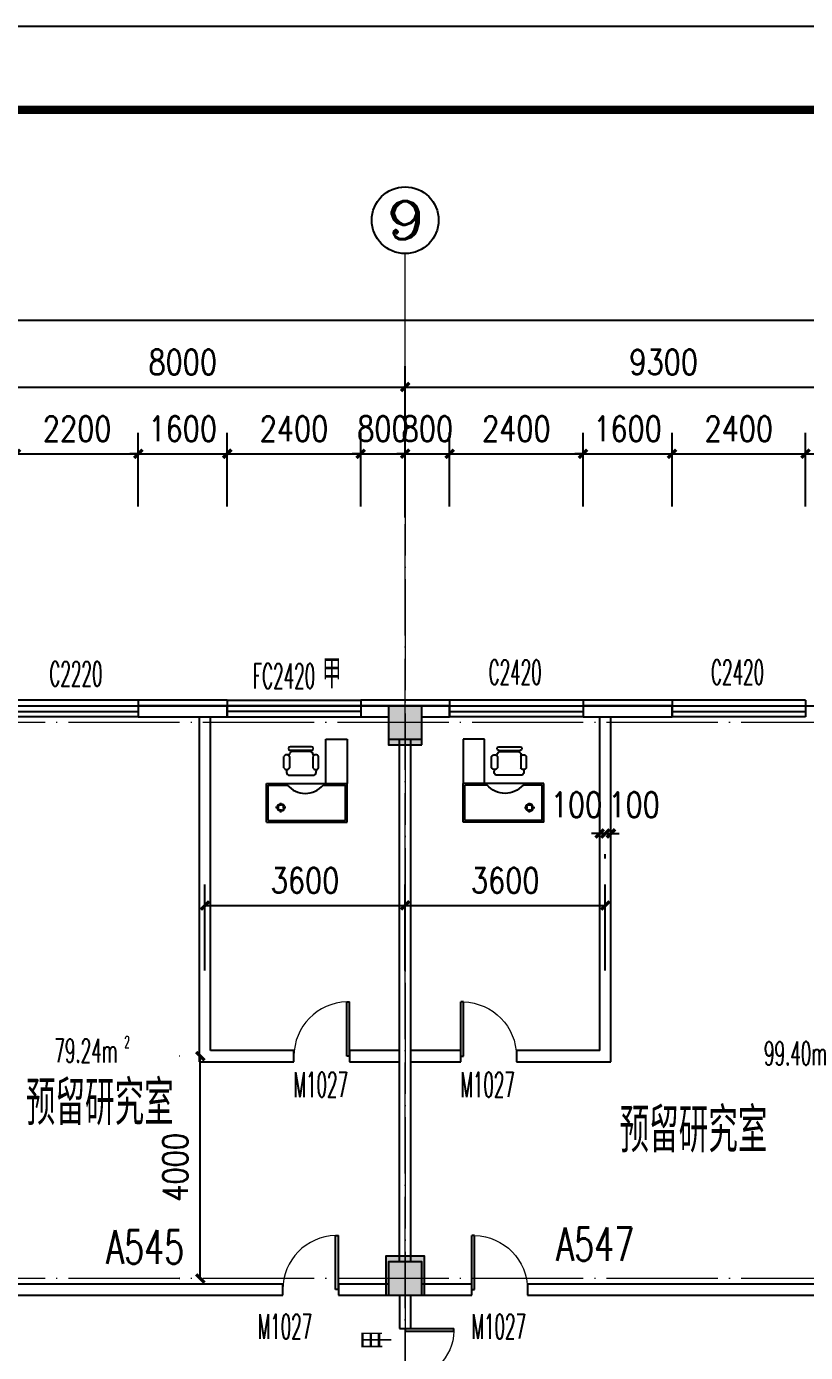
# Model space of a CAD drawing. Extents: x 1417642 to 3570900, y 124798 to 1191112.
# Drawn here: x 1494593 to 1508603, y 227103 to 250948 of the extents above; entities that cross this region are included whole.
import ezdxf
from ezdxf.enums import TextEntityAlignment as Align

# ---------------------------------------------------------------- set-up
doc = ezdxf.new("R2010")
doc.units = 0
doc.header["$LTSCALE"] = 1000
doc.header["$MEASUREMENT"] = 0
doc.linetypes.add('DOTE', pattern=[2.42, 2, -0.2, 0.02, -0.2])
doc.layers.get('0').update_dxf_attribs({"linetype": 'CONTINUOUS'})
doc.layers.get('Defpoints').update_dxf_attribs({"linetype": 'CONTINUOUS'})
for name, color, linetype in [('00家具', 144, 'CONTINUOUS'), ('AXIS', 3, 'CONTINUOUS'), ('AXIS_TEXT', 7, 'CONTINUOUS'), ('colu', 2, 'CONTINUOUS'), ('COLUMN', 9, 'CONTINUOUS'), ('DOTE', 1, 'DOTE'), ('FUR', 2, 'CONTINUOUS'), ('IFF-FURN', 6, 'CONTINUOUS'), ('PUB_DIM', 3, 'CONTINUOUS'), ('PUB_HATCH', 8, 'CONTINUOUS'), ('PUB_TEXT', 40, 'CONTINUOUS'), ('PUB_TITLE', 4, 'CONTINUOUS'), ('SPACE', 7, 'CONTINUOUS'), ('SURFACE', 6, 'CONTINUOUS'), ('tiaozheng', 20, 'CONTINUOUS'), ('WALL', 4, 'CONTINUOUS'), ('WALL-MOVE', 6, 'CONTINUOUS'), ('WINDOW', 2, 'CONTINUOUS'), ('WINDOW_TEXT', 7, 'CONTINUOUS'), ('填充', 252, 'CONTINUOUS'), ('柱填充', 8, 'CONTINUOUS'), ('防火分区', 10, 'CONTINUOUS')]:
    doc.layers.add(name, color=color, linetype=linetype)
doc.styles.add('_TCH_AXIS', font='COMPLEX', dxfattribs={"bigfont": 'GBCBIG'})
doc.styles.add('_TCH_SPACE', font='ROMANS', dxfattribs={"width": 0.7, "height": 5, "bigfont": 'Z'})
doc.styles.add('_TCH_WINDOW', font='ROMANS.shx', dxfattribs={"width": 0.7, "height": 400, "bigfont": 'Z.shx'})
doc.styles.add('DIM_FONT', font='SIMPLEX.shx', dxfattribs={"width": 0.8})
doc.styles.add('Z', font='ROMANS', dxfattribs={"width": 0.7, "bigfont": 'Z'})
doc.dimstyles.new('DIMN150', dxfattribs={"dimscale": 1.5, "dimtxt": 300, "dimasz": 100, "dimexe": 250, "dimexo": 300, "dimgap": 150, "dimtad": 1, "dimdec": 0, "dimzin": 0, "dimdsep": 46, "dimtxsty": 'DIM_FONT', "dimblk": 'ARCHTICK', "dimcen": 0.09, "dimdle": 1.5, "dimclrt": 7, "dimazin": 2, "dimtfac": 1, "dimtdec": 0, "dimtix": 1, "dimtmove": 2, "dimatfit": 3, "dimldrblk": 'ARCHTICK', "dimfxl": 1, "dimtolj": 1, "dimtzin": 0, "dimarcsym": 0})

# ---------------------------------------------------------------- blocks, each defined once
blk = doc.blocks.new('A$C76F941A3')
at = {"layer": '00家具', "color": 2, "linetype": 'ByBlock'}
for p, q in [((0, 1452), (0, 0)), ((0, 1452), (700, 1452)), ((700, 1452), (700, 0)), ((30, 1422), (30, 30)), ((30, 1422), (670, 1422)), ((670, 1422), (670, 1076)), ((846, 1057), (846, 595)), ((950, 1088), (918, 1093)), ((979, 1139), (1184, 1139)), ((1184, 1036), (979, 1036)), ((1197, 1046), (1217, 1043)), ((1275, 669), (1275, 984)), ((1292, 639), (1292, 1028)), ((1360, 639), (1360, 1028)), ((950, 565), (918, 559)), ((1184, 616), (979, 616)), ((979, 513), (1184, 513)), ((1197, 606), (1217, 610)), ((670, 433), (670, 30)), ((700, 383), (1495, 383)), ((1495, 383), (1495, 0)), ((0, 0), (700, 0)), ((30, 30), (670, 30)), ((1495, 0), (700, 0))]:
    blk.add_line(p, q, dxfattribs=at)
for centre, radius, start, end in [((941, 755), 421, 130.1118, 229.8882), ((905, 1028), 66.3, 78.4473, 153.8516), ((1011, 1088), 60.6, 121.8879, 238.1121), ((1152, 1088), 60.6, 301.8953, 58.1047), ((1206, 974), 69.4, 7.9219, 80.4409), ((1326, 1023), 34.7, 8.7722, 171.2278), ((905, 624), 66.3, 206.1484, 281.5527), ((1011, 565), 60.6, 121.8879, 238.1121), ((1152, 565), 60.6, 301.8953, 58.1047), ((1206, 678), 69.4, 279.5599, 352.0778), ((1326, 645), 34.7, 188.7714, 351.2286)]:
    blk.add_arc(centre, radius, start, end, dxfattribs=at)
at = {"layer": 'FUR', "color": 4}
for p, q in [((265, 1221), (265, 1288)), ((179, 1192), (236, 1192)), ((265, 1104), (265, 1163)), ((295, 1192), (353, 1192))]:
    blk.add_line(p, q, dxfattribs=at)
for radius in [66.6, 53.9]:
    blk.add_circle((265, 1192), radius, dxfattribs=at)
blk = doc.blocks.new('896')
at = {"layer": '柱填充'}
h = blk.add_hatch(color=256, dxfattribs=at)
h.paths.add_polyline_path([(1580873, 568265), (1580873, 568965), (1580273, 568965), (1580273, 568265)])
h.paths.add_polyline_path([(1572873, 568265), (1572873, 568965), (1572273, 568965), (1572273, 568265)])
h.paths.add_polyline_path([(1564873, 568265), (1564873, 568965), (1564273, 568965), (1564273, 568265)])
h.paths.add_polyline_path([(1556873, 568265), (1556873, 568965), (1556273, 568965), (1556273, 568265)])
h.paths.add_polyline_path([(1546873, 568265), (1546873, 568965), (1546273, 568965), (1546273, 568265)])
h.paths.add_polyline_path([(1536873, 568265), (1536873, 568965), (1536273, 568965), (1536273, 568265)])
h.paths.add_polyline_path([(1533273, 568265), (1533273, 568965), (1532673, 568965), (1532673, 568265)])
h.paths.add_polyline_path([(1523273, 568365), (1523273, 568965), (1522673, 568965), (1522673, 568365)])
h.paths.add_polyline_path([(1590123, 558965), (1589423, 558965), (1589423, 558365), (1590123, 558365)])
h.paths.add_polyline_path([(1580923, 558365), (1580923, 559065), (1580223, 559065), (1580223, 558365)])
h.paths.add_polyline_path([(1572923, 558365), (1572923, 559065), (1572223, 559065), (1572223, 558365)])
h.paths.add_polyline_path([(1564923, 558365), (1564923, 559065), (1564223, 559065), (1564223, 558365)])
h.paths.add_polyline_path([(1556923, 558365), (1556923, 559065), (1556223, 559065), (1556223, 558365)])
h.paths.add_polyline_path([(1546923, 558365), (1546923, 559065), (1546223, 559065), (1546223, 558365)])
h.paths.add_polyline_path([(1536873, 558365), (1536873, 558965), (1536273, 558965), (1536273, 558365)])
h.paths.add_polyline_path([(1533273, 558365), (1533273, 558965), (1532673, 558965), (1532673, 558365)])
h.paths.add_polyline_path([(1523372, 558965), (1522672, 558965), (1522672, 558365), (1523372, 558365)])
h.paths.add_polyline_path([(1590123, 554765), (1590123, 555365), (1589523, 555365), (1589523, 554765)])
h.paths.add_polyline_path([(1580873, 554765), (1580873, 555365), (1580273, 555365), (1580273, 554765)])
h.paths.add_polyline_path([(1572873, 554765), (1572873, 555365), (1572273, 555365), (1572273, 554765)])
h.paths.add_polyline_path([(1564873, 554765), (1564873, 555365), (1564273, 555365), (1564273, 554765)])
h.paths.add_polyline_path([(1556873, 554765), (1556873, 555365), (1556273, 555365), (1556273, 554765)])
h.paths.add_polyline_path([(1546873, 554765), (1546873, 555365), (1546273, 555365), (1546273, 554765)])
h.paths.add_polyline_path([(1536873, 554765), (1536873, 555365), (1536273, 555365), (1536273, 554765)])
h.paths.add_polyline_path([(1533273, 554765), (1533273, 555365), (1532673, 555365), (1532673, 554765)])
h.paths.add_polyline_path([(1523372, 555365), (1522672, 555365), (1522672, 554765), (1523372, 554765)])
h.paths.add_polyline_path([(1590123, 546765), (1590123, 547365), (1589523, 547365), (1589523, 546765)])
h.paths.add_polyline_path([(1580873, 546765), (1580873, 547365), (1580273, 547365), (1580273, 546765)])
h.paths.add_polyline_path([(1572873, 546765), (1572873, 547365), (1572273, 547365), (1572273, 546765)])
h.paths.add_polyline_path([(1564873, 546765), (1564873, 547365), (1564273, 547365), (1564273, 546765)])
h.paths.add_polyline_path([(1556873, 546765), (1556873, 547365), (1556273, 547365), (1556273, 546765)])
h.paths.add_polyline_path([(1546873, 546715), (1546873, 547415), (1546173, 547415), (1546173, 546715)])
h.paths.add_polyline_path([(1536973, 546715), (1536973, 547415), (1536273, 547415), (1536273, 546715)])
h.paths.add_polyline_path([(1533273, 546715), (1533273, 547415), (1532573, 547415), (1532573, 546715)])
h.paths.add_polyline_path([(1523372, 547365), (1522672, 547365), (1522672, 546765), (1523372, 546765)])
h.paths.add_polyline_path([(1546873, 539365), (1546173, 539365), (1546173, 538765), (1546873, 538765)])
h.paths.add_polyline_path([(1536973, 538715), (1536973, 539415), (1536273, 539415), (1536273, 538715)])
h.paths.add_polyline_path([(1533273, 538715), (1533273, 539415), (1532573, 539415), (1532573, 538715)])
h.paths.add_polyline_path([(1523372, 539365), (1522672, 539365), (1522672, 538765), (1523372, 538765)])
h.paths.add_polyline_path([(1546873, 531365), (1546173, 531365), (1546173, 530765), (1546873, 530765)])
h.paths.add_polyline_path([(1536973, 530715), (1536973, 531415), (1536273, 531415), (1536273, 530715)])
h.paths.add_polyline_path([(1533273, 530715), (1533273, 531415), (1532573, 531415), (1532573, 530715)])
h.paths.add_polyline_path([(1523372, 531365), (1522672, 531365), (1522672, 530765), (1523372, 530765)])
h.paths.add_polyline_path([(1546873, 523365), (1546173, 523365), (1546173, 522765), (1546873, 522765)])
h.paths.add_polyline_path([(1536973, 522715), (1536973, 523415), (1536273, 523415), (1536273, 522715)])
h.paths.add_polyline_path([(1533273, 522715), (1533273, 523415), (1532573, 523415), (1532573, 522715)])
h.paths.add_polyline_path([(1523372, 523365), (1522672, 523365), (1522672, 522765), (1523372, 522765)])
h.paths.add_polyline_path([(1546873, 515365), (1546173, 515365), (1546173, 514765), (1546873, 514765)])
h.paths.add_polyline_path([(1536973, 514715), (1536973, 515415), (1536273, 515415), (1536273, 514715)])
h.paths.add_polyline_path([(1533273, 514715), (1533273, 515415), (1532573, 515415), (1532573, 514715)])
h.paths.add_polyline_path([(1523372, 515365), (1522672, 515365), (1522672, 514765), (1523372, 514765)])
h.paths.add_polyline_path([(1546873, 507365), (1546173, 507365), (1546173, 506765), (1546873, 506765)])
h.paths.add_polyline_path([(1536973, 506715), (1536973, 507415), (1536273, 507415), (1536273, 506715)])
h.paths.add_polyline_path([(1533273, 506715), (1533273, 507415), (1532573, 507415), (1532573, 506715)])
h.paths.add_polyline_path([(1523372, 507365), (1522672, 507365), (1522672, 506765), (1523372, 506765)])
h.paths.add_polyline_path([(1546873, 499365), (1546173, 499365), (1546173, 498765), (1546873, 498765)])
h.paths.add_polyline_path([(1536973, 498715), (1536973, 499415), (1536273, 499415), (1536273, 498715)])
h.paths.add_polyline_path([(1533273, 498715), (1533273, 499415), (1532573, 499415), (1532573, 498715)])
h.paths.add_polyline_path([(1523372, 499365), (1522672, 499365), (1522672, 498765), (1523372, 498765)])
h.paths.add_polyline_path([(1546873, 490765), (1546873, 491365), (1546273, 491365), (1546273, 490765)])
h.paths.add_polyline_path([(1536873, 490765), (1536873, 491365), (1536273, 491365), (1536273, 490765)])
h.paths.add_polyline_path([(1533273, 490765), (1533273, 491365), (1532673, 491365), (1532673, 490765)])
h.paths.add_polyline_path([(1523273, 490765), (1523273, 491365), (1522673, 491365), (1522673, 490765)])
at = {"layer": 'colu'}
for points in [[(1580873, 568265), (1580873, 568965), (1580273, 568965), (1580273, 568265)], [(1580923, 558365), (1580923, 559065), (1580223, 559065), (1580223, 558365)]]:
    blk.add_lwpolyline(points, close=True, dxfattribs=at)
blk = doc.blocks.new('_ArchTick')
at = {"color": 0, "linetype": 'ByBlock', "const_width": 0.4}
blk.add_lwpolyline([(-0.5, -0.5), (0.5, 0.5)], dxfattribs=at)
blk = doc.blocks.new('*D183')
at = {"layer": 'Defpoints', "color": 0}
for p in [(1504903, 236437), (1505003, 236437), (1505003, 236437)]:
    blk.add_point(p, dxfattribs=at)
at = {"layer": 'PUB_DIM', "color": 0, "lineweight": -2}
for p, q in [((1504903, 236437), (1504753, 236437)), ((1504903, 236437), (1505003, 236437)), ((1505003, 236437), (1505153, 236437)), ((1504903, 235987), (1504903, 236062)), ((1505003, 235987), (1505003, 236062))]:
    blk.add_line(p, q, dxfattribs=at)
at = {"layer": 'PUB_DIM', "color": 0, "lineweight": -2, "xscale": 150, "yscale": 150, "zscale": 150}
blk.add_blockref('_ArchTick', (1504903, 236437), dxfattribs=at)
at = {"layer": 'PUB_DIM', "color": 0, "lineweight": -2, "xscale": 150, "yscale": 150, "zscale": 150, "rotation": 180}
blk.add_blockref('_ArchTick', (1505003, 236437), dxfattribs=at)
at = {"layer": 'PUB_DIM', "color": 7, "insert": (1504485, 236954), "char_height": 450, "attachment_point": 5, "style": 'DIM_FONT'}
blk.add_mtext('\\A1;100', dxfattribs=at)
blk = doc.blocks.new('*D184')
at = {"layer": 'Defpoints', "color": 0}
for p in [(1505003, 236437), (1505103, 236437), (1505103, 236437)]:
    blk.add_point(p, dxfattribs=at)
at = {"layer": 'PUB_DIM', "color": 0, "lineweight": -2}
for p, q in [((1505003, 236437), (1504853, 236437)), ((1505003, 236437), (1505103, 236437)), ((1505103, 236437), (1505253, 236437)), ((1505003, 235987), (1505003, 236062)), ((1505103, 235987), (1505103, 236062))]:
    blk.add_line(p, q, dxfattribs=at)
at = {"layer": 'PUB_DIM', "color": 0, "lineweight": -2, "xscale": 150, "yscale": 150, "zscale": 150}
blk.add_blockref('_ArchTick', (1505003, 236437), dxfattribs=at)
at = {"layer": 'PUB_DIM', "color": 0, "lineweight": -2, "xscale": 150, "yscale": 150, "zscale": 150, "rotation": 180}
blk.add_blockref('_ArchTick', (1505103, 236437), dxfattribs=at)
at = {"layer": 'PUB_DIM', "color": 7, "insert": (1505521, 236954), "char_height": 450, "attachment_point": 5, "style": 'DIM_FONT'}
blk.add_mtext('\\A1;100', dxfattribs=at)
blk = doc.blocks.new('*D298')
at = {"layer": 'AXIS', "color": 0, "lineweight": -2}
for p, q in [((1443803, 243101), (1443803, 246040)), ((1588603, 243101), (1588603, 246040)), ((1443801, 245665), (1588605, 245665))]:
    blk.add_line(p, q, dxfattribs=at)
at = {"layer": 'Defpoints', "color": 0}
for p in [(1588603, 245665), (1443803, 242651), (1588603, 242651)]:
    blk.add_point(p, dxfattribs=at)
at = {"layer": 'AXIS', "color": 0, "lineweight": -2, "xscale": 150, "yscale": 150, "zscale": 150, "rotation": 180}
blk.add_blockref('_ArchTick', (1443803, 245665), dxfattribs=at)
at = {"layer": 'AXIS', "color": 0, "lineweight": -2, "xscale": 150, "yscale": 150, "zscale": 150}
blk.add_blockref('_ArchTick', (1588603, 245665), dxfattribs=at)
at = {"layer": 'AXIS', "color": 7, "insert": (1516203, 246115), "char_height": 450, "attachment_point": 5, "style": 'DIM_FONT'}
blk.add_mtext('\\A1;144800', dxfattribs=at)
blk = doc.blocks.new('*D305')
at = {"layer": 'AXIS', "color": 0, "lineweight": -2}
for p, q in [((1493403, 242118), (1493403, 244840)), ((1501403, 242118), (1501403, 244840)), ((1493401, 244465), (1501405, 244465))]:
    blk.add_line(p, q, dxfattribs=at)
at = {"layer": 'Defpoints', "color": 0}
for p in [(1501403, 244465), (1493403, 241668), (1501403, 241668)]:
    blk.add_point(p, dxfattribs=at)
at = {"layer": 'AXIS', "color": 0, "lineweight": -2, "xscale": 150, "yscale": 150, "zscale": 150, "rotation": 180}
blk.add_blockref('_ArchTick', (1493403, 244465), dxfattribs=at)
at = {"layer": 'AXIS', "color": 0, "lineweight": -2, "xscale": 150, "yscale": 150, "zscale": 150}
blk.add_blockref('_ArchTick', (1501403, 244465), dxfattribs=at)
at = {"layer": 'AXIS', "color": 7, "insert": (1497403, 244915), "char_height": 450, "attachment_point": 5, "style": 'DIM_FONT'}
blk.add_mtext('\\A1;8000', dxfattribs=at)
blk = doc.blocks.new('*D306')
at = {"layer": 'AXIS', "color": 0, "lineweight": -2}
for p, q in [((1501403, 242118), (1501403, 244840)), ((1510703, 242118), (1510703, 244840)), ((1501401, 244465), (1510705, 244465))]:
    blk.add_line(p, q, dxfattribs=at)
at = {"layer": 'Defpoints', "color": 0}
for p in [(1510703, 244465), (1501403, 241668), (1510703, 241668)]:
    blk.add_point(p, dxfattribs=at)
at = {"layer": 'AXIS', "color": 0, "lineweight": -2, "xscale": 150, "yscale": 150, "zscale": 150, "rotation": 180}
blk.add_blockref('_ArchTick', (1501403, 244465), dxfattribs=at)
at = {"layer": 'AXIS', "color": 0, "lineweight": -2, "xscale": 150, "yscale": 150, "zscale": 150}
blk.add_blockref('_ArchTick', (1510703, 244465), dxfattribs=at)
at = {"layer": 'AXIS', "color": 7, "insert": (1506053, 244915), "char_height": 450, "attachment_point": 5, "style": 'DIM_FONT'}
blk.add_mtext('\\A1;9300', dxfattribs=at)
blk = doc.blocks.new('*D335')
at = {"layer": 'Defpoints', "color": 0}
for p in [(1501403, 235142), (1497803, 233523), (1501403, 233523)]:
    blk.add_point(p, dxfattribs=at)
at = {"layer": 'PUB_DIM', "color": 0, "lineweight": -2}
for p, q in [((1497803, 233973), (1497803, 235517)), ((1501403, 233973), (1501403, 235517)), ((1497801, 235142), (1501405, 235142))]:
    blk.add_line(p, q, dxfattribs=at)
at = {"layer": 'PUB_DIM', "color": 0, "lineweight": -2, "xscale": 150, "yscale": 150, "zscale": 150, "rotation": 180}
blk.add_blockref('_ArchTick', (1497803, 235142), dxfattribs=at)
at = {"layer": 'PUB_DIM', "color": 0, "lineweight": -2, "xscale": 150, "yscale": 150, "zscale": 150}
blk.add_blockref('_ArchTick', (1501403, 235142), dxfattribs=at)
at = {"layer": 'PUB_DIM', "color": 7, "insert": (1499603, 235592), "char_height": 450, "attachment_point": 5, "style": 'DIM_FONT'}
blk.add_mtext('\\A1;3600', dxfattribs=at)
blk = doc.blocks.new('*D336')
at = {"layer": 'Defpoints', "color": 0}
for p in [(1505003, 235142), (1501403, 233523), (1505003, 233523)]:
    blk.add_point(p, dxfattribs=at)
at = {"layer": 'PUB_DIM', "color": 0, "lineweight": -2}
for p, q in [((1501403, 233973), (1501403, 235517)), ((1505003, 233973), (1505003, 235517)), ((1501401, 235142), (1505005, 235142))]:
    blk.add_line(p, q, dxfattribs=at)
at = {"layer": 'PUB_DIM', "color": 0, "lineweight": -2, "xscale": 150, "yscale": 150, "zscale": 150, "rotation": 180}
blk.add_blockref('_ArchTick', (1501403, 235142), dxfattribs=at)
at = {"layer": 'PUB_DIM', "color": 0, "lineweight": -2, "xscale": 150, "yscale": 150, "zscale": 150}
blk.add_blockref('_ArchTick', (1505003, 235142), dxfattribs=at)
at = {"layer": 'PUB_DIM', "color": 7, "insert": (1503203, 235592), "char_height": 450, "attachment_point": 5, "style": 'DIM_FONT'}
blk.add_mtext('\\A1;3600', dxfattribs=at)
blk = doc.blocks.new('*D386')
at = {"layer": 'Defpoints', "color": 0}
for p in [(1497719, 232433), (1497803, 232433), (1497803, 228433)]:
    blk.add_point(p, dxfattribs=at)
at = {"layer": 'PUB_DIM', "color": 0, "lineweight": -2}
for p, q in [((1497353, 232433), (1497344, 232433)), ((1497719, 228430), (1497719, 232435)), ((1497353, 228433), (1497344, 228433))]:
    blk.add_line(p, q, dxfattribs=at)
at = {"layer": 'PUB_DIM', "color": 0, "lineweight": -2, "xscale": 150, "yscale": 150, "zscale": 150}
for p, rotation in [((1497719, 232433), 90), ((1497719, 228433), 270)]:
    blk.add_blockref('_ArchTick', p, dxfattribs=dict(at, rotation=rotation))
at = {"layer": 'PUB_DIM', "color": 7, "insert": (1497269, 230433), "char_height": 450, "attachment_point": 5, "rotation": 90, "style": 'DIM_FONT'}
blk.add_mtext('\\A1;4000', dxfattribs=at)
blk = doc.blocks.new('*D679')
at = {"layer": 'Defpoints', "color": 0}
for p in [(1496603, 243265), (1494403, 241864), (1496603, 241864)]:
    blk.add_point(p, dxfattribs=at)
at = {"layer": 'PUB_DIM', "color": 0, "lineweight": -2}
for p, q in [((1494403, 242314), (1494403, 243640)), ((1496603, 242314), (1496603, 243640)), ((1494401, 243265), (1496605, 243265))]:
    blk.add_line(p, q, dxfattribs=at)
at = {"layer": 'PUB_DIM', "color": 0, "lineweight": -2, "xscale": 150, "yscale": 150, "zscale": 150, "rotation": 180}
blk.add_blockref('_ArchTick', (1494403, 243265), dxfattribs=at)
at = {"layer": 'PUB_DIM', "color": 0, "lineweight": -2, "xscale": 150, "yscale": 150, "zscale": 150}
blk.add_blockref('_ArchTick', (1496603, 243265), dxfattribs=at)
at = {"layer": 'PUB_DIM', "color": 7, "insert": (1495503, 243715), "char_height": 450, "attachment_point": 5, "style": 'DIM_FONT'}
blk.add_mtext('\\A1;2200', dxfattribs=at)
blk = doc.blocks.new('*D680')
at = {"layer": 'Defpoints', "color": 0}
for p in [(1498203, 243265), (1496603, 241864), (1498203, 241864)]:
    blk.add_point(p, dxfattribs=at)
at = {"layer": 'PUB_DIM', "color": 0, "lineweight": -2}
for p, q in [((1496603, 242314), (1496603, 243640)), ((1498203, 242314), (1498203, 243640)), ((1496603, 243265), (1496453, 243265)), ((1496603, 243265), (1498203, 243265)), ((1498203, 243265), (1498353, 243265))]:
    blk.add_line(p, q, dxfattribs=at)
at = {"layer": 'PUB_DIM', "color": 0, "lineweight": -2, "xscale": 150, "yscale": 150, "zscale": 150}
blk.add_blockref('_ArchTick', (1496603, 243265), dxfattribs=at)
at = {"layer": 'PUB_DIM', "color": 0, "lineweight": -2, "xscale": 150, "yscale": 150, "zscale": 150, "rotation": 180}
blk.add_blockref('_ArchTick', (1498203, 243265), dxfattribs=at)
at = {"layer": 'PUB_DIM', "color": 7, "insert": (1497403, 243715), "char_height": 450, "attachment_point": 5, "style": 'DIM_FONT'}
blk.add_mtext('\\A1;1600', dxfattribs=at)
blk = doc.blocks.new('*D681')
at = {"layer": 'Defpoints', "color": 0}
for p in [(1500603, 243265), (1498203, 241864), (1500603, 241864)]:
    blk.add_point(p, dxfattribs=at)
at = {"layer": 'PUB_DIM', "color": 0, "lineweight": -2}
for p, q in [((1498203, 242314), (1498203, 243640)), ((1500603, 242314), (1500603, 243640)), ((1498201, 243265), (1500605, 243265))]:
    blk.add_line(p, q, dxfattribs=at)
at = {"layer": 'PUB_DIM', "color": 0, "lineweight": -2, "xscale": 150, "yscale": 150, "zscale": 150, "rotation": 180}
blk.add_blockref('_ArchTick', (1498203, 243265), dxfattribs=at)
at = {"layer": 'PUB_DIM', "color": 0, "lineweight": -2, "xscale": 150, "yscale": 150, "zscale": 150}
blk.add_blockref('_ArchTick', (1500603, 243265), dxfattribs=at)
at = {"layer": 'PUB_DIM', "color": 7, "insert": (1499403, 243715), "char_height": 450, "attachment_point": 5, "style": 'DIM_FONT'}
blk.add_mtext('\\A1;2400', dxfattribs=at)
blk = doc.blocks.new('*D682')
at = {"layer": 'Defpoints', "color": 0}
for p in [(1501403, 243265), (1500603, 241864), (1501403, 241864)]:
    blk.add_point(p, dxfattribs=at)
at = {"layer": 'PUB_DIM', "color": 0, "lineweight": -2}
for p, q in [((1500603, 242314), (1500603, 243640)), ((1501403, 242314), (1501403, 243640)), ((1500603, 243265), (1500453, 243265)), ((1500603, 243265), (1501403, 243265)), ((1501403, 243265), (1501553, 243265))]:
    blk.add_line(p, q, dxfattribs=at)
at = {"layer": 'PUB_DIM', "color": 0, "lineweight": -2, "xscale": 150, "yscale": 150, "zscale": 150}
blk.add_blockref('_ArchTick', (1500603, 243265), dxfattribs=at)
at = {"layer": 'PUB_DIM', "color": 0, "lineweight": -2, "xscale": 150, "yscale": 150, "zscale": 150, "rotation": 180}
blk.add_blockref('_ArchTick', (1501403, 243265), dxfattribs=at)
at = {"layer": 'PUB_DIM', "color": 7, "insert": (1501003, 243715), "char_height": 450, "attachment_point": 5, "style": 'DIM_FONT'}
blk.add_mtext('\\A1;800', dxfattribs=at)
blk = doc.blocks.new('*D683')
at = {"layer": 'Defpoints', "color": 0}
for p in [(1502203, 243265), (1501403, 241864), (1502203, 241864)]:
    blk.add_point(p, dxfattribs=at)
at = {"layer": 'PUB_DIM', "color": 0, "lineweight": -2}
for p, q in [((1501403, 242314), (1501403, 243640)), ((1502203, 242314), (1502203, 243640)), ((1501403, 243265), (1501253, 243265)), ((1501403, 243265), (1502203, 243265)), ((1502203, 243265), (1502353, 243265))]:
    blk.add_line(p, q, dxfattribs=at)
at = {"layer": 'PUB_DIM', "color": 0, "lineweight": -2, "xscale": 150, "yscale": 150, "zscale": 150}
blk.add_blockref('_ArchTick', (1501403, 243265), dxfattribs=at)
at = {"layer": 'PUB_DIM', "color": 0, "lineweight": -2, "xscale": 150, "yscale": 150, "zscale": 150, "rotation": 180}
blk.add_blockref('_ArchTick', (1502203, 243265), dxfattribs=at)
at = {"layer": 'PUB_DIM', "color": 7, "insert": (1501803, 243715), "char_height": 450, "attachment_point": 5, "style": 'DIM_FONT'}
blk.add_mtext('\\A1;800', dxfattribs=at)
blk = doc.blocks.new('*D684')
at = {"layer": 'Defpoints', "color": 0}
for p in [(1504603, 243265), (1502203, 241864), (1504603, 241864)]:
    blk.add_point(p, dxfattribs=at)
at = {"layer": 'PUB_DIM', "color": 0, "lineweight": -2}
for p, q in [((1502203, 242314), (1502203, 243640)), ((1504603, 242314), (1504603, 243640)), ((1502201, 243265), (1504605, 243265))]:
    blk.add_line(p, q, dxfattribs=at)
at = {"layer": 'PUB_DIM', "color": 0, "lineweight": -2, "xscale": 150, "yscale": 150, "zscale": 150, "rotation": 180}
blk.add_blockref('_ArchTick', (1502203, 243265), dxfattribs=at)
at = {"layer": 'PUB_DIM', "color": 0, "lineweight": -2, "xscale": 150, "yscale": 150, "zscale": 150}
blk.add_blockref('_ArchTick', (1504603, 243265), dxfattribs=at)
at = {"layer": 'PUB_DIM', "color": 7, "insert": (1503403, 243715), "char_height": 450, "attachment_point": 5, "style": 'DIM_FONT'}
blk.add_mtext('\\A1;2400', dxfattribs=at)
blk = doc.blocks.new('*D685')
at = {"layer": 'Defpoints', "color": 0}
for p in [(1506203, 243265), (1504603, 241864), (1506203, 241864)]:
    blk.add_point(p, dxfattribs=at)
at = {"layer": 'PUB_DIM', "color": 0, "lineweight": -2}
for p, q in [((1504603, 242314), (1504603, 243640)), ((1506203, 242314), (1506203, 243640)), ((1504603, 243265), (1504453, 243265)), ((1504603, 243265), (1506203, 243265)), ((1506203, 243265), (1506353, 243265))]:
    blk.add_line(p, q, dxfattribs=at)
at = {"layer": 'PUB_DIM', "color": 0, "lineweight": -2, "xscale": 150, "yscale": 150, "zscale": 150}
blk.add_blockref('_ArchTick', (1504603, 243265), dxfattribs=at)
at = {"layer": 'PUB_DIM', "color": 0, "lineweight": -2, "xscale": 150, "yscale": 150, "zscale": 150, "rotation": 180}
blk.add_blockref('_ArchTick', (1506203, 243265), dxfattribs=at)
at = {"layer": 'PUB_DIM', "color": 7, "insert": (1505403, 243715), "char_height": 450, "attachment_point": 5, "style": 'DIM_FONT'}
blk.add_mtext('\\A1;1600', dxfattribs=at)
blk = doc.blocks.new('*D686')
at = {"layer": 'Defpoints', "color": 0}
for p in [(1508603, 243265), (1506203, 241864), (1508603, 241864)]:
    blk.add_point(p, dxfattribs=at)
at = {"layer": 'PUB_DIM', "color": 0, "lineweight": -2}
for p, q in [((1506203, 242314), (1506203, 243640)), ((1508603, 242314), (1508603, 243640)), ((1506201, 243265), (1508605, 243265))]:
    blk.add_line(p, q, dxfattribs=at)
at = {"layer": 'PUB_DIM', "color": 0, "lineweight": -2, "xscale": 150, "yscale": 150, "zscale": 150, "rotation": 180}
blk.add_blockref('_ArchTick', (1506203, 243265), dxfattribs=at)
at = {"layer": 'PUB_DIM', "color": 0, "lineweight": -2, "xscale": 150, "yscale": 150, "zscale": 150}
blk.add_blockref('_ArchTick', (1508603, 243265), dxfattribs=at)
at = {"layer": 'PUB_DIM', "color": 7, "insert": (1507403, 243715), "char_height": 450, "attachment_point": 5, "style": 'DIM_FONT'}
blk.add_mtext('\\A1;2400', dxfattribs=at)
blk = doc.blocks.new('*D687')
at = {"layer": 'Defpoints', "color": 0}
for p in [(1510703, 243265), (1508603, 241864), (1510703, 241864)]:
    blk.add_point(p, dxfattribs=at)
at = {"layer": 'PUB_DIM', "color": 0, "lineweight": -2}
for p, q in [((1508603, 242314), (1508603, 243640)), ((1510703, 242314), (1510703, 243640)), ((1508601, 243265), (1510705, 243265))]:
    blk.add_line(p, q, dxfattribs=at)
at = {"layer": 'PUB_DIM', "color": 0, "lineweight": -2, "xscale": 150, "yscale": 150, "zscale": 150, "rotation": 180}
blk.add_blockref('_ArchTick', (1508603, 243265), dxfattribs=at)
at = {"layer": 'PUB_DIM', "color": 0, "lineweight": -2, "xscale": 150, "yscale": 150, "zscale": 150}
blk.add_blockref('_ArchTick', (1510703, 243265), dxfattribs=at)
at = {"layer": 'PUB_DIM', "color": 7, "insert": (1509653, 243715), "char_height": 450, "attachment_point": 5, "style": 'DIM_FONT'}
blk.add_mtext('\\A1;2100', dxfattribs=at)
blk = doc.blocks.new('_FZH')
blk.add_lwpolyline([(-0.5, -0.5), (0.5, -0.5), (0.5, 0.5), (-0.5, 0.5)], close=True)
at = {"layer": 'PUB_HATCH'}
blk.add_solid([(-0.5, -0.5), (0.5, -0.5), (-0.5, 0.5), (0.5, 0.5)], dxfattribs=at)
blk = doc.blocks.new('$TCHSYS$WIN2D')
for p, q in [((-0.5, 0.5), (0.5, 0.5)), ((-0.5, 0.5), (-0.5, -0.5)), ((0.5, 0.5), (0.5, -0.5)), ((0.5, 0.1667), (-0.5, 0.1667)), ((0.5, -0.1667), (-0.5, -0.1667)), ((-0.5, -0.5), (0.5, -0.5))]:
    blk.add_line(p, q)
blk = doc.blocks.new('$DorLib2D$00000001')
for p, q in [((0.45, 0.975), (0.5, 0.975)), ((0.45, 0), (0.45, 0.975)), ((0.5, 0), (0.5, 0.975)), ((0.5, 0), (0.45, 0))]:
    blk.add_line(p, q)
at = {"lineweight": 13}
blk.add_arc((0.475, 0), 0.975, 91.4693, 180, dxfattribs=at)
blk = doc.blocks.new('$DorLib2D$00000002')
for p, q in [((-0.5, 0), (-0.5, 0.4875)), ((-0.475, 0.4875), (-0.5, 0.4875)), ((-0.475, 0), (-0.475, 0.4875)), ((0.475, 0), (0.475, 0.4875)), ((0.475, 0.4875), (0.5, 0.4875)), ((0.5, 0), (0.5, 0.4875)), ((-0.5, 0), (-0.475, 0)), ((0.5, 0), (0.475, 0))]:
    blk.add_line(p, q)
at = {"lineweight": 13}
for centre, start, end in [((-0.4875, 0), 0, 88.53072), ((0.4875, 0), 91.46928, 180)]:
    blk.add_arc(centre, 0.4875, start, end, dxfattribs=at)

msp = doc.modelspace()

# ---------------------------------------------------------------- linework, layer by layer
at = {"layer": 'AXIS', "lineweight": 0}
msp.add_line((1501403.1, 244249), (1501403.1, 246865.4), dxfattribs=at)
at = {"layer": 'AXIS'}
msp.add_circle((1501403.1, 247465.4), 600, dxfattribs=at)
at = {"layer": 'DOTE', "lineweight": 0}
msp.add_line((1501403.1, 131099.3), (1501403.1, 242558.6), dxfattribs=at)
for points in [[(1501403.1, 243432.7), (1501403.1, 216732.7)], [(1596566.6, 238432.7), (1432076.7, 238432.7)], [(1596566.6, 228432.7), (1432076.7, 228432.7)]]:
    msp.add_lwpolyline(points, dxfattribs=at)
at = {"layer": 'PUB_TITLE'}
msp.add_lwpolyline([(1417642.3, 124798.4), (1618342.3, 124798.4), (1618342.3, 250948.4), (1417642.3, 250948.4)], close=True, dxfattribs=at)
at = {"layer": 'PUB_TITLE', "const_width": 150}
msp.add_lwpolyline([(1421392.3, 126298.4), (1616842.3, 126298.4), (1616842.3, 249448.4), (1421392.3, 249448.4)], close=True, dxfattribs=at)
at = {"layer": 'SURFACE'}
for p, q in [((1496603.1, 238832.7), (1496603.1, 238732.7)), ((1497803.1, 238832.7), (1496603.1, 238832.7)), ((1498203.1, 238832.7), (1497803.1, 238832.7)), ((1498203.1, 238832.7), (1498203.1, 238732.7)), ((1500603.1, 238832.7), (1500603.1, 238732.7)), ((1501403.1, 238832.7), (1500603.1, 238832.7)), ((1502203.1, 238832.7), (1501403.1, 238832.7)), ((1502203.1, 238832.7), (1502203.1, 238732.7)), ((1504603.1, 238832.7), (1504603.1, 238732.7)), ((1505003.1, 238832.7), (1504603.1, 238832.7)), ((1506203.1, 238832.7), (1505003.1, 238832.7)), ((1506203.1, 238832.7), (1506203.1, 238732.7))]:
    msp.add_line(p, q, dxfattribs=at)
at = {"layer": 'WALL'}
for p, q in [((1497803.1, 238732.7), (1496603.1, 238732.7)), ((1496603.1, 238732.7), (1496603.1, 238532.7)), ((1498203.1, 238732.7), (1497803.1, 238732.7)), ((1498203.1, 238532.7), (1498203.1, 238732.7)), ((1501103.1, 238732.7), (1500603.1, 238732.7)), ((1500603.1, 238732.7), (1500603.1, 238532.7)), ((1502203.1, 238732.7), (1501703.1, 238732.7)), ((1502203.1, 238532.7), (1502203.1, 238732.7)), ((1505003.1, 238732.7), (1504603.1, 238732.7)), ((1504603.1, 238732.7), (1504603.1, 238532.7)), ((1506203.1, 238732.7), (1505003.1, 238732.7)), ((1506203.1, 238532.7), (1506203.1, 238732.7)), ((1496603.1, 238532.7), (1497803.1, 238532.7)), ((1497803.1, 238532.7), (1498203.1, 238532.7)), ((1500603.1, 238532.7), (1501103.1, 238532.7)), ((1501703.1, 238532.7), (1502203.1, 238532.7)), ((1504603.1, 238532.7), (1505003.1, 238532.7)), ((1505003.1, 238532.7), (1506203.1, 238532.7)), ((1501303.1, 232432.7), (1501303.1, 238132.7)), ((1501503.1, 232432.7), (1501503.1, 238132.7)), ((1501303.1, 228732.7), (1501303.1, 232432.7)), ((1501503.1, 228732.7), (1501503.1, 232432.7)), ((1499203.1, 228332.7), (1493703.1, 228332.7)), ((1499203.1, 228132.7), (1499203.1, 228332.7)), ((1501103.1, 228332.7), (1500203.1, 228332.7)), ((1500203.1, 228332.7), (1500203.1, 228132.7)), ((1502603.1, 228332.7), (1501703.1, 228332.7)), ((1502603.1, 228132.7), (1502603.1, 228332.7)), ((1511303.1, 228332.7), (1503603.1, 228332.7)), ((1503603.1, 228332.7), (1503603.1, 228132.7)), ((1493703.1, 228132.7), (1499203.1, 228132.7)), ((1500203.1, 228132.7), (1501103.1, 228132.7)), ((1501303.1, 228132.7), (1501303.1, 227532.7)), ((1501503.1, 227532.7), (1501503.1, 228132.7)), ((1501703.1, 228132.7), (1502603.1, 228132.7)), ((1503603.1, 228132.7), (1511403.1, 228132.7)), ((1501303.1, 227532.7), (1501503.1, 227532.7))]:
    msp.add_line(p, q, dxfattribs=at)
at = {"layer": 'WALL-MOVE'}
for p, q in [((1497703.1, 232332.7), (1497703.1, 238532.7)), ((1497903.1, 232532.7), (1497903.1, 238532.7)), ((1504903.1, 232532.7), (1504903.1, 238532.7)), ((1505103.1, 232332.7), (1505103.1, 238532.7)), ((1499403.1, 232532.7), (1497903.1, 232532.7)), ((1499403.1, 232332.7), (1499403.1, 232532.7)), ((1501303.1, 232532.7), (1500403.1, 232532.7)), ((1500403.1, 232532.7), (1500403.1, 232332.7)), ((1502403.1, 232532.7), (1501503.1, 232532.7)), ((1502403.1, 232332.7), (1502403.1, 232532.7)), ((1504903.1, 232532.7), (1503403.1, 232532.7)), ((1503403.1, 232532.7), (1503403.1, 232332.7)), ((1497703.1, 232332.7), (1499403.1, 232332.7)), ((1500403.1, 232332.7), (1501303.1, 232332.7)), ((1501503.1, 232332.7), (1502403.1, 232332.7)), ((1503403.1, 232332.7), (1505103.1, 232332.7))]:
    msp.add_line(p, q, dxfattribs=at)
at = {"layer": '防火分区', "color": 1}
msp.add_lwpolyline([(1493403.1, 238732.7), (1565103.1, 238732.7), (1565103.1, 236932.7), (1578303.1, 236932.7), (1578303.1, 238732.7), (1588903.1, 238732.7), (1588903.1, 237732.7), (1590503.1, 237732.7)], dxfattribs=at)

# ---------------------------------------------------------------- block references
at = {"layer": 'COLUMN', "lineweight": 0, "xscale": 600, "yscale": 600, "zscale": 600}
for p in [(1501403.1, 238432.7), (1501403.1, 228432.7)]:
    msp.add_blockref('_FZH', p, dxfattribs=at)
at = {"layer": 'IFF-FURN', "rotation": 89.99999999999999}
msp.add_blockref('A$C76F941A3', (1500360.5, 236637.3), dxfattribs=at)
at = {"layer": 'IFF-FURN', "xscale": -1, "rotation": 270}
msp.add_blockref('A$C76F941A3', (1502445.7, 236637.3), dxfattribs=at)
at = {"layer": 'tiaozheng'}
msp.add_blockref('896', (-79169.7, -330232.4), dxfattribs=at)
at = {"layer": 'WINDOW', "color": 2}
ref = msp.add_blockref('$TCHSYS$WIN2D', (1495503.1, 238682.7), dxfattribs=dict(at, xscale=2200, yscale=-300, zscale=2200, rotation=180))
ref.add_attrib('A', 'C2220', (1495004.3, 239083.5), dxfattribs={"layer": 'WINDOW_TEXT', "color": 2, "height": 446.25, "style": '_TCH_WINDOW', "width": 0.494118})
ref = msp.add_blockref('$TCHSYS$WIN2D', (1503403.1, 238682.7), dxfattribs=dict(at, xscale=2400, yscale=-300, zscale=2400, rotation=180))
ref.add_attrib('A', 'C2420', (1502904.3, 239113.1), dxfattribs={"layer": 'WINDOW_TEXT', "color": 2, "height": 446.25, "style": '_TCH_WINDOW', "width": 0.494118})
ref = msp.add_blockref('$TCHSYS$WIN2D', (1507403.1, 238682.7), dxfattribs=dict(at, xscale=2400, yscale=-300, zscale=2400, rotation=180))
ref.add_attrib('A', 'C2420', (1506904.3, 239113.1), dxfattribs={"layer": 'WINDOW_TEXT', "color": 2, "height": 446.25, "style": '_TCH_WINDOW', "width": 0.494118})
at = {"layer": 'WINDOW', "color": 2, "xscale": -2400, "yscale": -300, "zscale": -2400, "rotation": 180}
msp.add_blockref('$TCHSYS$WIN2D', (1499403.1, 238682.7), dxfattribs=at)
at = {"layer": 'WINDOW', "lineweight": 0}
ref = msp.add_blockref('$DorLib2D$00000001', (1499903.1, 232432.7), dxfattribs=dict(at, xscale=1000, yscale=1000, zscale=1000))
ref.add_attrib('A', 'M1027', (1499393.8, 231697.1), dxfattribs={"layer": 'WINDOW_TEXT', "lineweight": 0, "height": 446.25, "style": '_TCH_WINDOW', "width": 0.494118})
ref = msp.add_blockref('$DorLib2D$00000001', (1502903.1, 232432.7), dxfattribs=dict(at, xscale=1000, yscale=-1000, zscale=1000, rotation=180))
ref.add_attrib('A', 'M1027', (1502393.8, 231697.1), dxfattribs={"layer": 'WINDOW_TEXT', "lineweight": 0, "height": 446.25, "style": '_TCH_WINDOW', "width": 0.494118})
ref = msp.add_blockref('$DorLib2D$00000001', (1499703.1, 228232.7), dxfattribs=dict(at, xscale=-1000, yscale=-1000, zscale=-1000, rotation=180))
ref.add_attrib('A', 'M1027', (1498748.8, 227345.6), dxfattribs={"layer": 'WINDOW_TEXT', "lineweight": 0, "height": 446.25, "style": '_TCH_WINDOW', "width": 0.494118})
ref = msp.add_blockref('$DorLib2D$00000001', (1503103.1, 228232.7), dxfattribs=dict(at, xscale=1000, yscale=-1000, zscale=1000, rotation=179.9999999999693))
ref.add_attrib('A', 'M1027', (1502593.8, 227345.6), dxfattribs={"layer": 'WINDOW_TEXT', "lineweight": 0, "height": 446.25, "rotation": 360, "style": '_TCH_WINDOW', "width": 0.494118})
at = {"layer": 'WINDOW', "lineweight": 0, "xscale": 1800, "yscale": -1800, "zscale": 1800, "rotation": 90}
msp.add_blockref('$DorLib2D$00000002', (1501403.1, 226632.7), dxfattribs=at)

# ---------------------------------------------------------------- texts
at = {"layer": 'AXIS_TEXT', "style": '_TCH_AXIS', "width": 1.5}
msp.add_text('9', height=678.8, dxfattribs=at).set_placement((1501063.7, 247126), (1501742.5, 247126), align=Align.FIT)
at = {"layer": 'PUB_TEXT', "color": 1, "lineweight": 60, "style": 'Z', "width": 0.7}
for s, p in [('A545', (1496027, 228699.9)), ('A547', (1504121.1, 228753))]:
    msp.add_text(s, height=600, dxfattribs=at).set_placement(p)
at = {"layer": 'SPACE', "style": '_TCH_SPACE', "width": 0.525}
for s, height, p in [('79.24m', 420, (1495094.6, 232320.9)), ('2', 210, (1496354.6, 232583.4)), ('99.40m', 420, (1507857.4, 232272.7))]:
    msp.add_text(s, height=height, dxfattribs=at).set_placement(p)
at = {"layer": 'WINDOW_TEXT', "color": 2, "style": '_TCH_WINDOW'}
for s, height, width, p in [('FC2420', 446.25, 0.494118, (1498659.7, 239044.3)), ('甲', 525, 0.7, (1499909.2, 239044.3))]:
    msp.add_text(s, height=height, dxfattribs=dict(at, width=width)).set_placement(p)
at = {"layer": 'WINDOW_TEXT', "style": '_TCH_WINDOW', "width": 0.7}
msp.add_text('甲', height=525, rotation=90, dxfattribs=at).set_placement((1501153.1, 227154.6))
at = {"layer": '填充', "char_height": 600, "width": 2747.49, "attachment_point": 2, "style": '_TCH_WINDOW'}
for insert in [(1495911.1, 231990.8), (1506588.9, 231499.7)]:
    msp.add_mtext('{\\H1.333x;\\C3;预留研究室}', dxfattribs=dict(at, insert=insert))

# ---------------------------------------------------------------- dimensions: what is measured, and where the dimension line sits
at = {"layer": 'AXIS'}
for p1, p2, distance, picture, middle in [((1443803.1, 242651.5), (1588603.1, 242651.5), 3013.9, '*D298', (1516203.1, 246115.4)), ((1493403.1, 241667.6), (1501403.1, 241667.6), 2797.8, '*D305', (1497403.1, 244915.4)), ((1501403.1, 241667.6), (1510703.1, 241667.6), 2797.8, '*D306', (1506053.1, 244915.4))]:
    dim = msp.add_aligned_dim(p1=p1, p2=p2, distance=distance, dimstyle='DIMN150', dxfattribs=at)
    dim.commit()
    dim.dimension.update_dxf_attribs({"geometry": picture, "text_midpoint": middle})
at = {"layer": 'PUB_DIM'}
for p1, p2, distance, picture, middle in [((1494403.1, 241864), (1496603.1, 241864), 1401.5, '*D679', (1495503.1, 243715.4)), ((1496603.1, 241864), (1498203.1, 241864), 1401.5, '*D680', (1497403.1, 243715.4)), ((1498203.1, 241864), (1500603.1, 241864), 1401.5, '*D681', (1499403.1, 243715.4)), ((1500603.1, 241864), (1501403.1, 241864), 1401.5, '*D682', (1501003.1, 243715.4)), ((1501403.1, 241864), (1502203.1, 241864), 1401.5, '*D683', (1501803.1, 243715.4)), ((1502203.1, 241864), (1504603.1, 241864), 1401.5, '*D684', (1503403.1, 243715.4)), ((1504603.1, 241864), (1506203.1, 241864), 1401.5, '*D685', (1505403.1, 243715.4)), ((1506203.1, 241864), (1508603.1, 241864), 1401.5, '*D686', (1507403.1, 243715.4)), ((1508603.1, 241864), (1510703.1, 241864), 1401.5, '*D687', (1509653.1, 243715.4)), ((1497803.1, 233522.8), (1501403.1, 233522.8), 1619.3, '*D335', (1499603.1, 235592.1)), ((1501403.1, 233522.8), (1505003.1, 233522.8), 1619.3, '*D336', (1503203.1, 235592.1)), ((1497803.1, 228432.7), (1497803.1, 232432.7), 83.9, '*D386', (1497269.2, 230432.7))]:
    dim = msp.add_aligned_dim(p1=p1, p2=p2, distance=distance, dimstyle='DIMN150', dxfattribs=at)
    dim.commit()
    dim.dimension.update_dxf_attribs({"geometry": picture, "text_midpoint": middle})
for base, p1, p2, picture, middle in [((1505003.1, 236436.5), (1504903.1, 236437.1), (1505003.1, 236437.1), '*D183', (1504485.3, 236954)), ((1505103.1, 236436.5), (1505003.1, 236437.1), (1505103.1, 236437.1), '*D184', (1505520.8, 236954))]:
    dim = msp.add_linear_dim(base=base, p1=p1, p2=p2, angle=0, dimstyle='DIMN150', dxfattribs=at)
    dim.commit()
    dim.dimension.update_dxf_attribs({"geometry": picture, "text_midpoint": middle, "dimtype": 129})

doc.saveas('drawing.dxf')
